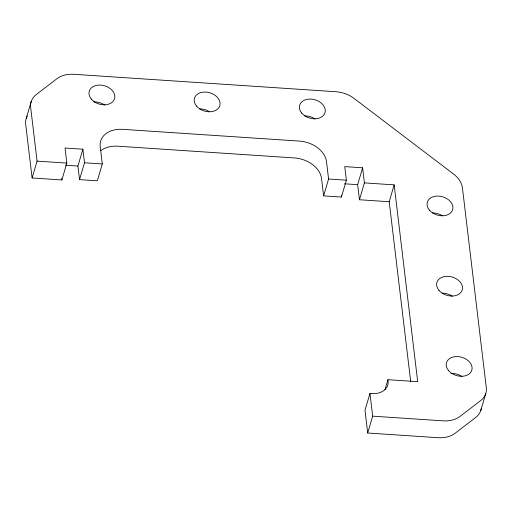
<?xml version="1.0" encoding="UTF-8"?>
<svg xmlns="http://www.w3.org/2000/svg" width="512" height="512" viewBox="0 0 512 512"><rect width="100%" height="100%" fill="white"/><g stroke="black" fill="none" stroke-linecap="round" stroke-linejoin="round"><path stroke-width="0.77" d="M26.285 118.266L31.245 101.408M364.41 182.893L394.17 184.87L389.203 201.728L359.45 199.75L364.41 182.893L362.605 167.808L344.755 166.624L346.374 180.192L341.414 197.05L323.622 195.866L328.582 179.008L326.509 161.658A25.389 18.323 16.4 0 0 299.45 141.094L122.758 129.338A25.389 18.323 16.4 0 0 100.218 146.605L102.291 163.955L97.331 180.813L79.546 179.629L84.506 162.771L82.886 149.203L65.03 148.013L66.829 163.098L61.869 179.955L32.109 177.978L37.075 161.114L30.656 107.398A25.389 18.323 16.4 0 1 36.32 94.509L56.992 78.669A25.389 18.323 16.4 0 1 73.869 74.298L335.866 91.725A25.389 18.323 16.4 0 1 354.067 98.432L453.568 174.054A25.389 18.323 16.4 0 1 462.432 187.91L486.304 387.744A25.389 18.323 16.4 0 1 480.64 400.634L459.962 416.467A25.389 18.323 16.4 0 1 443.091 420.845L372.666 416.16L367.699 433.018L438.125 437.702A25.389 18.323 16.4 0 0 455.002 433.331L475.68 417.491A25.389 18.323 16.4 0 0 481.306 408.256M79.546 179.629L77.92 166.061L82.886 149.203M359.45 199.75L357.645 184.666L362.605 167.808M394.17 184.87L417.683 381.677L387.923 379.693L388.102 381.21A18.278 13.197 16.4 0 1 371.872 393.587L369.952 393.459L364.992 410.317L367.699 433.018M384.992 389.658L387.923 379.693M480.755 410.592L485.715 393.734M84.506 162.771L102.291 163.955M328.582 179.008L346.374 180.192M37.075 161.114L66.829 163.098M65.504 165.235L77.92 166.061M344.448 183.789L357.645 184.666M389.203 201.728L410.726 381.869M369.952 393.459L372.666 416.16M341.229 195.539L341.414 197.05M323.622 195.866L321.549 178.515A25.389 18.323 16.4 0 0 294.49 157.952L117.798 146.195A25.389 18.323 16.4 0 0 100.922 150.573M61.677 178.368L61.869 179.955M32.109 177.978L25.696 124.256A25.389 18.323 16.4 0 1 27.251 116.064M93.779 101.939A13.203 9.53 16.4 0 1 104.717 105.056M199.654 108.915A13.203 9.53 16.4 0 1 209.37 111.686M304.864 115.917A13.203 9.53 16.4 0 1 315.136 119.053M432.506 212.922A13.203 9.53 16.4 0 1 442.221 215.686M442.093 293.165A13.203 9.53 16.4 0 1 452.365 296.301M451.014 373.434A13.203 9.53 16.4 0 1 461.952 376.544M448.576 370.598A13.203 9.53 16.4 0 0 470.912 372.083A13.203 9.53 16.4 0 0 457.984 356.589A13.203 9.53 16.4 0 0 448.576 370.598M438.989 290.349A13.203 9.53 16.4 0 0 461.325 291.834A13.203 9.53 16.4 0 0 448.397 276.339A13.203 9.53 16.4 0 0 438.989 290.349M196.55 106.099A13.203 9.53 16.4 0 0 218.886 107.59A13.203 9.53 16.4 0 0 205.952 92.09A13.203 9.53 16.4 0 0 196.55 106.099M91.341 99.104A13.203 9.53 16.4 0 0 113.677 100.589A13.203 9.53 16.4 0 0 100.742 85.094A13.203 9.53 16.4 0 0 91.341 99.104M301.76 113.101A13.203 9.53 16.4 0 0 324.096 114.586A13.203 9.53 16.4 0 0 311.162 99.091A13.203 9.53 16.4 0 0 301.76 113.101M429.402 210.106A13.203 9.53 16.4 0 0 451.738 211.59A13.203 9.53 16.4 0 0 438.803 196.096A13.203 9.53 16.4 0 0 429.402 210.106"/></g></svg>
